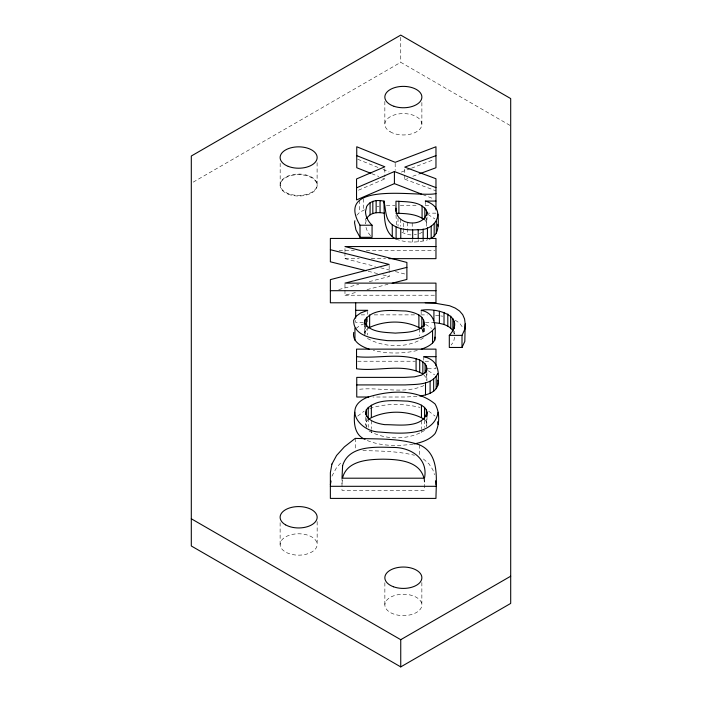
<?xml version="1.0" encoding="UTF-8"?>
<svg xmlns="http://www.w3.org/2000/svg" width="702" height="702" viewBox="0 0 702 702"><rect width="100%" height="100%" fill="white"/><g stroke="black" fill="none" stroke-linecap="round" stroke-linejoin="round"><path stroke-width="0.53" stroke-dasharray="3.51 2.63" d="M364.689 335.266L364.935 326.044M341.997 483.581L342.506 478.703M426.728 425.991L427.035 417.313M454.554 337.188L453.667 341.663L451.175 344.98M366.225 220.525L365.54 223.508L365.54 218.471M366.374 427.553L365.751 424.368L366.374 421.735L367.611 420.156M426.553 226.211L427.035 217.199M331.914 476.175L336.583 467.55L342.243 461.311M364.935 332.09L366.584 329.343M423.481 337.802C407.581 348.947 382.651 347.543 366.339 337.802M356.8 215.268L359.617 212.32L366.602 208.784M357.722 416.093L364.162 411.135M368.989 430.914C385.161 440.119 408.678 440.382 424.57 430.396M355.984 328.413L360.67 325.07L363.697 323.929M423.911 385.573C403.676 394.761 379.308 386.583 357.836 389.478M193.199 182.134L400.745 62.311L510.696 125.79M419.445 233.696L422.262 232.195M358.485 190.198L384.836 178.878L384.836 174.842M401.307 172.078L410.486 168.577M411.504 168.19L433.933 159.635M369.787 408.52C385.854 403.141 403.659 403.518 420.024 407.406M404.764 175.175L404.764 179.203L407.783 178.097M412.82 176.246L419.866 173.657M396.095 239.066C406.01 242.927 417.313 242.866 427.448 239.891M338.759 289.557L358.713 284.389M369.208 281.669L389.162 276.5L389.162 271.463M344.972 290.172L344.972 295.217L356.519 292.278M367.014 289.601L388.004 284.257M417.26 350.509C402.887 353.843 387.688 353.834 373.306 350.509M414.312 234.74L416.409 234.468M413.118 444.147C397.727 446.139 381.388 446.375 366.821 440.338M376.921 206.458L379.019 206.23M416.953 396.384L405.317 397.016L372.938 397.016M386.381 205.747L394.928 205.616M400.333 205.616L418.69 205.616M425.166 205.616L430.572 205.616M426.333 213.154L435.968 213.154L435.968 210.995M339.075 250.535L354.317 250.535M366.286 250.535L434.88 250.535M344.972 252.597L344.972 258.643L359.222 258.643M371.288 258.643L385.538 258.643M344.972 295.217L435.968 295.217M361.118 314.873L366.549 314.873M374.166 314.873L415.479 314.873M420.91 314.873L427.342 314.944M363.355 322.402L355.686 322.402L355.686 319.173M425.447 322.402L433.915 322.639M357.625 361.223L415.294 361.223M425.087 361.223L429.44 361.223M427.843 368.761L435.968 368.761L435.968 366.611M362.899 450.614C380.124 450.991 397.622 451.14 414.452 455.256M401.886 232.292L407.414 234.6L412.214 235.021M435.635 315.321L439.689 315.821M440.707 315.944L442.734 316.19M368.164 271.253L377.606 273.613M382.862 274.921L389.162 276.5M344.972 258.643L375.403 266.453M380.651 267.804L390.101 270.226M395.349 271.569L406.888 274.535M404.764 179.203L435.968 190.83M422.797 194.621L433.941 198.938M371.788 173.71L378.817 176.492M382.827 178.08L384.836 178.878M357.757 159.266L377.992 167.453M383.046 169.498L389.119 171.955M425.517 324.298L431.625 328.396M428.29 370.805L434.626 374.807M428.053 214.487L434.836 218.884M428.624 411.126L435.065 416.075M455.212 320.156L459.582 323.122L463.443 328.475M423.42 458.994L428.913 463.811L432.836 469.726L434.512 474.736M423.596 374.605L426.447 378.167L426.895 380.554L426.895 372.49M424.833 220.033L426.483 222.078L427.035 224.245M424.552 419.401L426.412 421.762L427.035 424.368M421.841 329.335L423.604 332.081L423.999 334.205M452.869 330.721L454.133 333.722L454.133 331.704M396.481 224.78L395.972 214.277M423.955 478.746L424.482 483.581M454.554 331.142L454.554 334.161M426.483 218.05L426.483 222.078M426.447 374.131L426.447 378.167M426.421 419.542L426.421 426.597M425.263 201.062L425.263 206.098M424.57 420.322L424.57 427.378M424.482 478.202L424.482 490.294L341.997 490.294L341.997 478.202M424.201 328.211L424.201 334.257M423.982 328.124L423.982 334.17M423.771 356.669L423.771 360.696M423.604 328.053L423.604 332.081M423.122 239.057L423.122 241.076M422.481 328.966L422.481 335.012M421.876 102.51L421.876 124.28M421.858 582.511L421.858 605.361A18.515 10.688 0 0 1 393.462 613.96A18.515 10.688 0 0 1 394.761 595.463A18.515 10.688 0 0 1 421.858 605.361M421.49 420.656L421.49 428.711M421.49 429.721L421.49 432.748M421.147 310.31L421.147 314.347M419.691 328.72L419.691 335.775M419.603 444.901L419.603 454.975M418.199 239.768L418.199 241.786M412.679 240.005L412.679 242.023M412.214 222.929L412.214 227.966M407.414 222.508L407.414 234.6M404.764 169.129L404.764 174.166M403.448 223.262L403.448 227.29M403.448 228.299L403.448 233.336M400.745 37.276L400.745 62.311M400.324 219.147L400.324 226.202M398.025 218.225L398.025 226.29M395.191 163.329L395.191 170.384M389.162 265.417L389.162 270.454M384.845 101.421L384.845 124.28M384.836 168.796L384.836 173.842M384.863 582.73L384.863 604.492M371.297 420.586L371.297 428.641M371.297 429.65L371.297 432.678M368.217 418.234L368.217 427.307M367.743 311.319L367.743 314.347M367.743 318.375L367.743 322.402M367.708 326.948L367.708 335.012M366.374 418.489L366.374 426.553M365.751 417.313L365.751 424.368M365.654 325.096L365.654 334.17M364.689 323.174L364.689 333.248M363.566 198.824L363.566 209.907M359.617 200.228L359.617 212.32M355.256 438.364L355.256 450.456M344.972 248.569L344.972 251.597M344.972 284.126L344.972 289.171M317.102 162.653L317.102 185.504A18.515 10.688 0 0 1 288.25 193.585A18.515 10.688 0 0 1 290.567 175.123A18.515 10.688 0 0 1 317.102 185.504M317.155 521.612L317.155 544.471A18.515 10.688 0 0 1 289.382 553.729A18.515 10.688 0 0 1 289.382 535.214A18.515 10.688 0 0 1 317.155 544.471M280.177 163.294L280.177 183.968M280.124 522.7L280.124 544.471M370.559 235.723A46.683 26.957 0 0 1 365.953 227.123M390.268 131.836A18.515 10.688 0 0 0 421.244 127.044A18.515 10.688 0 0 0 398.569 113.952A18.515 10.688 0 0 0 390.268 131.836M288.25 194.191A18.515 10.688 0 0 0 317.102 186.109A18.515 10.688 0 0 0 290.567 175.728A18.515 10.688 0 0 0 288.25 194.191"/><path stroke-width="1.05" d="M425.263 302.781L434.617 303.106L449.596 305.747L455.212 308.064L459.582 311.03L462.697 314.663L464.566 318.954L465.189 323.912L464.821 329.291L462.004 335.372L462.004 347.464L449.306 347.464L449.306 335.372C467.295 315.698 435.775 307.423 421.147 310.31C436.416 313.311 435.933 328.036 434.696 340.216C431.87 345.112 426.316 347.411 421.226 349.219M364.935 319.998L364.689 323.174C370.884 332.774 385.187 332.248 395.331 333.125C404.887 332.3 417.058 332.95 423.982 325.096C425.649 315.189 413.232 311.986 405.826 310.995C392.602 310.828 373.692 307.616 364.935 319.998L364.935 325.044M435.968 201.062L425.263 201.062C447.121 207.38 437.557 230.826 418.199 229.694C409.389 230.221 399.754 229.966 392.269 224.675C384.687 219.191 386.153 209.135 383.836 201.184C377.711 199.622 370.182 200.482 366.672 206.432L365.54 211.416A46.683 26.957 0 0 0 372.069 225.219L372.069 237.311L360.012 237.311L355.914 229.826L354.545 222.771L354.826 220.761M438.03 214.128C438.425 222.771 439.75 235.6 429.308 239.066M434.696 340.216L435.117 337.109M419.831 396.086C426.64 394.928 435.065 392.883 437.732 385.644C439.259 372.341 439.329 360.416 423.771 356.669L435.968 356.669M437.732 385.644L438.241 382.151L437.785 380.238M438.101 412.276C433.704 437.232 398.359 433.503 379.677 432.055C359.749 431.791 342.383 407.809 366.821 397.534C388.425 390.347 416.646 388.478 435.065 403.983C440.11 412.6 439.671 424.85 435.065 433.582C429.808 439.724 421.805 442.427 414.101 443.918M330.361 484.854L331.054 480.993M427.035 412.276C422.858 428.966 397.604 424.499 384.889 424.666C377.369 423.692 363.294 420.05 366.374 409.643C376.369 398.367 394.261 400.666 407.844 401.158C415.742 402.404 429.238 405.431 427.035 416.304M395.972 211.258L395.972 201.184C406.133 201.957 422.49 200.825 427.035 212.153C424.517 228.659 394.401 225.5 395.972 208.187M356.537 356.669C377.29 358.854 399.684 352.509 419.708 359.986C423.069 361.679 426.746 364.329 426.895 368.462L425.535 372.367L421.481 375.158L414.601 376.834L404.808 377.386L356.748 377.386L356.748 397.016L368.62 397.016M342.611 477.729C347.086 460.459 368.436 459.371 383.064 459.178C397.788 459.389 419.138 460.556 423.85 477.781M462.004 347.464L464.821 341.383L465.189 323.912M356.748 384.924L405.317 384.924C416.312 384.231 432.142 385.301 437.732 373.552M355.686 310.31L367.743 310.31L360.67 312.978L355.984 316.321L353.685 320.331C353.088 336.679 375.114 339.022 387.276 340.628C403.264 340.909 423.543 341.532 434.696 328.124M366.672 218.524C370.34 212.197 378.211 211.934 384.547 213.276M368.12 328.185C383.862 320.235 405.73 319.638 421.103 328.755M424.552 419.401C408.081 409.792 384.74 409.836 368.234 419.366L368.234 407.274M191.304 518.778L400.745 639.689L510.696 576.21M400.745 666.9L510.696 603.422L510.696 98.578L400.745 35.1L191.304 156.019L191.304 545.981L400.745 666.9L400.745 639.689M356.537 187.829L394.41 171.534L435.968 187.627M421.779 194.226L394.41 183.626L356.537 199.921L356.537 178.949L384.836 166.786L356.748 155.651M435.968 155.651L404.764 167.111L435.968 178.738L435.968 209.924M419.866 173.657L435.968 167.743L435.968 146.762L395.191 162.32L356.748 146.762L356.748 167.743L370.788 173.306M406.888 267.357L344.972 283.125L435.968 283.125L435.968 302.79L330.361 302.79L330.361 279.642L389.162 264.408L330.361 249.71M392.199 283.187L406.888 279.449L406.888 262.443L344.972 246.551L435.968 246.551M435.968 193.524C421.902 197.92 332.704 179.089 360.012 225.219L360.012 237.311M384.547 201.184L383.836 201.184C384.784 213.82 382.23 232.362 396.095 239.066L396.095 226.974M395.972 213.276C405.537 213.469 416.067 213.785 424.14 219.55M360.012 225.219L372.069 225.219M388.829 258.643L435.968 258.643L435.968 238.443L330.361 238.443L330.361 261.802L366.058 270.726M330.361 290.698L435.968 290.698M449.306 335.372L462.004 335.372M330.361 486.31L435.968 486.31M433.915 322.639C440.742 323.332 448.71 324.605 452.869 330.721L452.869 318.629M380.054 200.561L380.572 200.64M422.85 361.837L422.85 373.929C402.878 362.846 378.036 371.797 356.537 368.761L356.537 349.131L435.968 349.131L435.968 365.733M369.357 349.219C361.925 346.806 351.948 341.865 353.685 332.423M365.049 439.312C354.141 435.047 353.65 422.192 354.685 412.276M437.627 224.289L438.03 226.219M437.644 421.744L438.101 424.368M435.582 480.791L435.968 484.854M454.133 321.63L454.133 328.685M450.763 316.084L450.763 328.176M447.815 314.005L447.815 326.097M444.024 312.39L444.024 324.482M439.391 311.24L439.391 323.332M436.311 221.244L436.311 233.336M436.205 376.57L436.205 388.662M434.169 223.973L434.169 236.065M433.915 310.547L433.915 320.621M433.66 379.133L433.66 391.225M432.564 331.072L432.564 343.164M431.177 226.141L431.177 238.232M430.098 381.212L430.098 393.304M427.448 227.799L427.448 238.882M427.035 212.153L427.035 215.181M426.895 368.462L426.895 370.472M426.483 209.986L426.483 215.023M426.447 366.075L426.447 372.121M426.412 409.67L426.412 416.725M425.5 382.836L425.5 394.928M425.096 363.864L425.096 372.929M424.833 207.941L424.833 219.024M424.552 407.309L424.552 418.392M424.201 323.174L424.201 326.193M423.604 319.989L423.604 327.044M423.122 228.984L423.122 239.057M422.077 206.011L422.077 218.103M421.841 317.243L421.841 328.325M421.446 405.186L421.446 417.278M419.708 359.986L419.708 372.078M418.892 314.935L418.892 327.027M418.199 229.694L418.199 238.759M416.075 358.529L416.075 370.621M412.679 229.931L412.679 238.996M400.772 228.615L400.772 238.689M398.885 201.184L398.885 213.276M394.41 171.534L394.41 183.626M392.269 224.675L392.269 236.767M380.054 200.553L380.054 212.645M376.14 200.596L376.14 212.688M372.823 201.316L372.823 213.408M371.34 405.159L371.34 417.251M370.077 202.694L370.077 214.786M369.647 314.926L369.647 327.018M366.584 317.251L366.584 326.325M366.374 409.643L366.374 416.698M365.751 412.276L365.751 414.294M355.686 302.781L355.686 318.103M354.94 328.124L354.94 340.216M342.611 465.637L341.997 478.202L424.482 478.202C428.501 458.503 410.652 447.183 393.023 447.455C375.816 447.051 348.938 444.971 342.611 465.637M331.914 464.083L330.361 472.762L330.361 498.402L435.968 498.402C436.03 480.431 440.242 453.931 419.603 444.901C399.008 437.855 376.693 439.25 355.256 438.364L344.366 446.884L336.583 455.458L331.914 464.083M393.462 586.758A18.515 10.688 0 0 0 421.858 578.158A18.515 10.688 0 0 0 394.761 568.26A18.515 10.688 0 0 0 393.462 586.758M394.103 106.327A18.515 10.688 0 0 0 421.876 97.069A18.515 10.688 0 0 0 394.103 87.811A18.515 10.688 0 0 0 394.103 106.327M288.25 166.374A18.515 10.688 0 0 0 317.102 158.301A18.515 10.688 0 0 0 290.567 147.911A18.515 10.688 0 0 0 288.25 166.374M285.547 524.824A18.515 10.688 0 0 0 316.523 520.033A18.515 10.688 0 0 0 293.848 506.941A18.515 10.688 0 0 0 285.547 524.824"/></g></svg>
